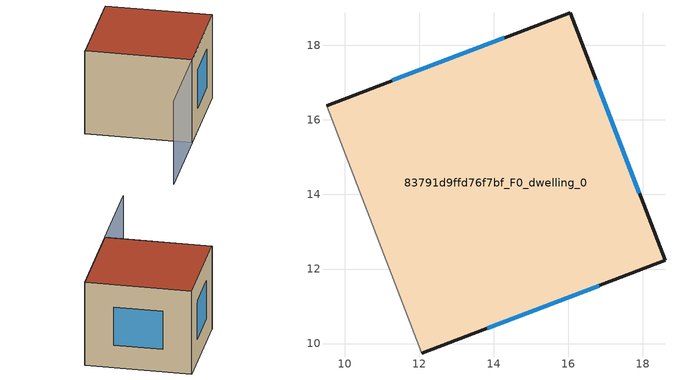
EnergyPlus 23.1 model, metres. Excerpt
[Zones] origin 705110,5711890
83791d9ffd76f7bf_F0_dwelling_0
 floor ground (EU_floor_Construction): 16.05,18.88 18.6,12.23 12.07,9.74 9.52,16.38 z0
 wall outside (EU_wall_Construction): 12.07,9.74 18.6,12.23 16.05,18.88 9.52,16.38 z0:6
 wall adiabatic (EU_wall_Construction): 9.52,16.38 12.07,9.74 z0:6
 window (EU_Window_Construction): 14.28,18.2 11.28,17.06 / 17.91,14.03 16.74,17.08 / 13.83,10.41 16.83,11.56 z1.62:4.38
 roof outside (EU_roof_Construction): 18.6,12.23 16.05,18.88 9.52,16.38 12.07,9.74 z6
shading: 9.51,16.4 12.07,9.74 / 12.07,9.74 6.05,7.43 z0:6
[Building]
EU S2 Campaign: North Axis=0; Terrain=City; Solar Distribution=FullExterior
[Site:Location]
London: Latitude=51.5; Longitude=-0.5; Time Zone=0; Elevation=25
[SizingPeriod:WeatherFileDays]
AnnualSizingPeriod: Begin Month=1; Begin Day of Month=1; End Month=12; End Day of Month=31; Day of Week for Start Day=Monday; Use Weather File Daylight Saving Period=No; Use Weather File Rain and Snow Indicators=No
[MATERIAL]
EU_InternalMass_Material: Roughness=MediumRough; Thickness=0.1; Conductivity=1; Density=1800; Specific Heat=900; Thermal Absorptance=0.9; Solar Absorptance=0.7; Visible Absorptance=0.7
[MATERIAL:NOMASS] Roughness=MediumRough; Thermal Absorptance=0.9; Solar Absorptance=0.7; Visible Absorptance=0.7
Name | Thermal Resistance
EU_wall_NoMass | 0.727863
EU_roof_NoMass | 0.773354
EU_floor_NoMass | 1.79329
[WINDOWMATERIAL:SIMPLEGLAZINGSYSTEM]
EU_Window_SimpleGlazing: UFactor=2.58614; Solar Heat Gain Coefficient=0.76; Visible Transmittance=0.76
[CONSTRUCTION]
EU_wall_Construction: EU_wall_NoMass
EU_roof_Construction: EU_roof_NoMass
EU_floor_Construction: EU_floor_NoMass
EU_InternalMass_Construction: EU_InternalMass_Material
EU_Window_Construction: EU_Window_SimpleGlazing
[ZONE]
83791d9ffd76f7bf_F0_dwelling_0: Type=1; Multiplier=1; Ceiling Height=autocalculate; Volume=298.531; Floor Area=autocalculate; Part of Total Floor Area=Yes
[INTERNALMASS]
83791d9ffd76f7bf_F0_dwelling_0_EU_InternalMass: Construction=EU_InternalMass_Construction; Zone or ZoneList=83791d9ffd76f7bf_F0_dwelling_0; Surface Area=49.755
[OTHEREQUIPMENT]
EU_Step8_InternalGain_83791d9ffd76f7bf_F0_dwelling_0_f000: Fuel Type=Electricity; Zone or ZoneList or Space or SpaceList=83791d9ffd76f7bf_F0_dwelling_0; Schedule=EU_Step8_GainSchedule_83791d9ffd76f7bf_F0_dwelling_0_f000; Design Level Calculation Method=Watts/Area; Power per Zone Floor Area=1; Fraction Latent=0; Fraction Radiant=0; Fraction Lost=0; Carbon Dioxide Generation Rate=0; EndUse Subcategory=EU_Step8_InternalGains
[ZONEVENTILATION:DESIGNFLOWRATE]
EU_ConstantAir_83791d9ffd76f7bf_F0_dwelling_0: Zone or ZoneList or Space or SpaceList=83791d9ffd76f7bf_F0_dwelling_0; Schedule=EU_AlwaysOn; Design Flow Rate Calculation Method=AirChanges/Hour; Air Changes per Hour=0.484901; Ventilation Type=Natural; Fan Pressure Rise=0; Fan Total Efficiency=1; Constant Term Coefficient=1; Temperature Term Coefficient=0; Velocity Term Coefficient=0; Velocity Squared Term Coefficient=0; Minimum Indoor Temperature=-100; Maximum Indoor Temperature=100; Delta Temperature=-100; Minimum Outdoor Temperature=-100; Maximum Outdoor Temperature=100; Maximum Wind Speed=40
[HVACTEMPLATE:THERMOSTAT]
EU_HeatOnly_83791d9ffd76f7bf_F0_dwelling_0: Constant Heating Setpoint=20; Constant Cooling Setpoint=50
[HVACTEMPLATE:ZONE:IDEALLOADSAIRSYSTEM]
83791d9ffd76f7bf_F0_dwelling_0: Template Thermostat=EU_HeatOnly_83791d9ffd76f7bf_F0_dwelling_0; System Availability Schedule=EU_AlwaysOn; Maximum Heating Supply Air Temperature=50; Minimum Cooling Supply Air Temperature=13; Maximum Heating Supply Air Humidity Ratio=0.0156; Minimum Cooling Supply Air Humidity Ratio=0.0077; Heating Limit=NoLimit; Cooling Limit=NoLimit; Heating Availability Schedule=EU_AlwaysOn; Cooling Availability Schedule=EU_CoolingOff; Dehumidification Control Type=ConstantSensibleHeatRatio; Cooling Sensible Heat Ratio=0.7; Dehumidification Setpoint=60; Humidification Control Type=None; Humidification Setpoint=30; Outdoor Air Method=None; Outdoor Air Flow Rate per Person=0.00944; Outdoor Air Flow Rate per Zone Floor Area=0; Outdoor Air Flow Rate per Zone=0; Demand Controlled Ventilation Type=None; Outdoor Air Economizer Type=NoEconomizer; Heat Recovery Type=None; Sensible Heat Recovery Effectiveness=0.7; Latent Heat Recovery Effectiveness=0.65
[SIZING:ZONE]
83791d9ffd76f7bf_F0_dwelling_0: Zone Cooling Design Supply Air Temperature Input Method=SupplyAirTemperature; Zone Cooling Design Supply Air Temperature=13; Zone Heating Design Supply Air Temperature Input Method=SupplyAirTemperature; Zone Heating Design Supply Air Temperature=50; Zone Cooling Design Supply Air Humidity Ratio=0.008; Zone Heating Design Supply Air Humidity Ratio=0.008; Cooling Design Air Flow Method=DesignDay; Cooling Design Air Flow Rate=0; Cooling Minimum Air Flow per Zone Floor Area=0.000762; Cooling Minimum Air Flow=0; Cooling Minimum Air Flow Fraction=0.2; Heating Design Air Flow Method=DesignDay; Heating Design Air Flow Rate=0; Heating Maximum Air Flow per Zone Floor Area=0.002032; Heating Maximum Air Flow=0.141576; Heating Maximum Air Flow Fraction=0.3; Account for Dedicated Outdoor Air System=No; Dedicated Outdoor Air System Control Strategy=NeutralSupplyAir; Dedicated Outdoor Air Low Setpoint Temperature for Design=autosize; Dedicated Outdoor Air High Setpoint Temperature for Design=autosize; Zone Load Sizing Method=Sensible Load Only No Latent Load; Zone Latent Cooling Design Supply Air Humidity Ratio Input Method=HumidityRatioDifference; Zone Cooling Design Supply Air Humidity Ratio Difference=0.005; Zone Latent Heating Design Supply Air Humidity Ratio Input Method=HumidityRatioDifference; Zone Humidification Design Supply Air Humidity Ratio Difference=0.005
[SCHEDULE:CONSTANT]
Name | Hourly Value
EU_AlwaysOn | 1
EU_CoolingOff | 0
[SCHEDULE:FILE]
EU_Step8_GainSchedule_83791d9ffd76f7bf_F0_dwelling_0_f000: File=../../schedules/83791d9ffd76f7bf/83791d9ffd76f7bf_F0_dwelling_0_f000_gain.csv; Column Number=1; Rows to Skip at Top=0; Number of Hours of Data=8760; Column Separator=Comma; Interpolate to Timestep=No; Minutes per Item=60; Adjust Schedule for Daylight Savings=Yes
